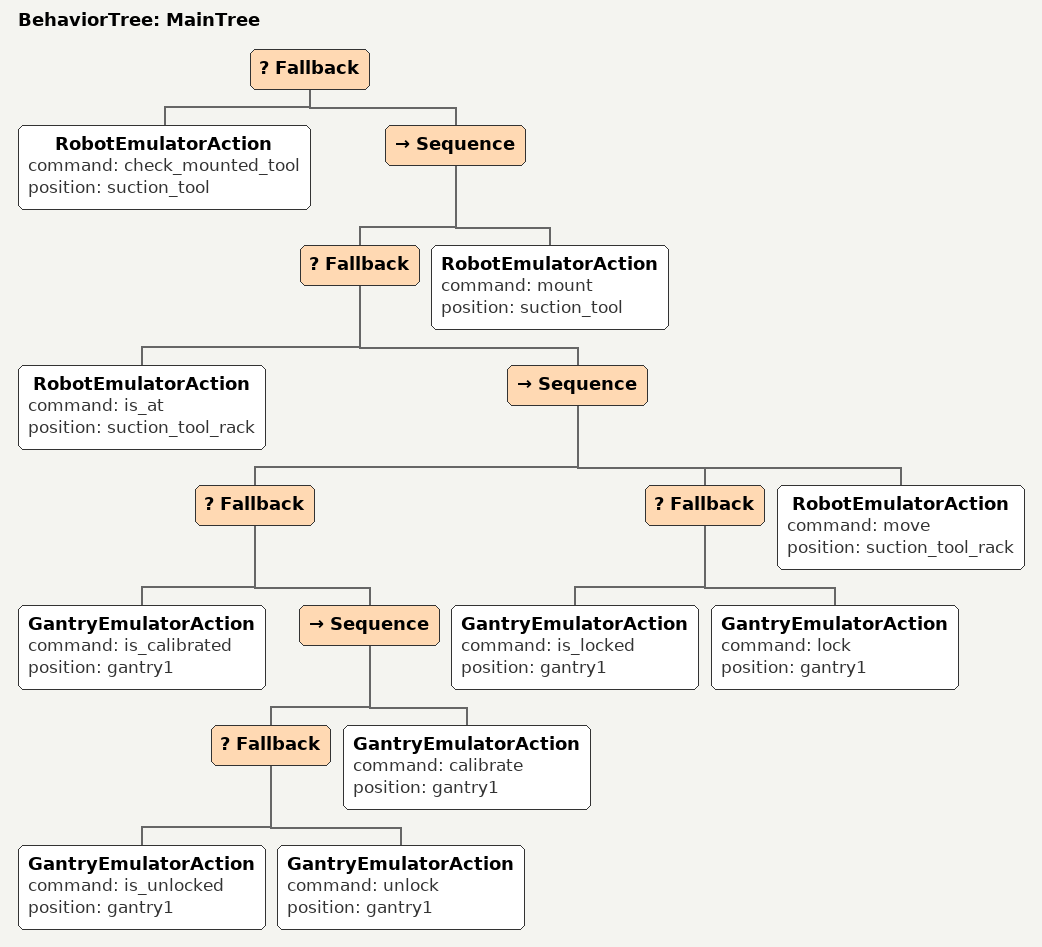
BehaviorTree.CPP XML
<root BTCPP_format="4" main_tree_to_execute="MainTree">
  <BehaviorTree ID="MainTree">
    <Fallback>
      <RobotEmulatorAction
        command="check_mounted_tool"
        position="suction_tool"
      />
      <Sequence>
        <Fallback>
          <RobotEmulatorAction
            command="is_at"
            position="suction_tool_rack"
          />
          <Sequence>
            <Fallback>
              <GantryEmulatorAction
                command="is_calibrated"
                position="gantry1"
              />
              <Sequence>
                <Fallback>
                  <GantryEmulatorAction
                    command="is_unlocked"
                    position="gantry1"
                  />
                  <GantryEmulatorAction
                    command="unlock"
                    position="gantry1"
                  />
                </Fallback>
                <GantryEmulatorAction
                  command="calibrate"
                  position="gantry1"
                />
              </Sequence>
            </Fallback>
            <Fallback>
              <GantryEmulatorAction
                command="is_locked"
                position="gantry1"
              />
              <GantryEmulatorAction
                command="lock"
                position="gantry1"
              />
            </Fallback>
            <RobotEmulatorAction
              command="move"
              position="suction_tool_rack"
            />
          </Sequence>
        </Fallback>
        <RobotEmulatorAction
          command="mount"
          position="suction_tool"
        />
      </Sequence>
    </Fallback>
  </BehaviorTree>
</root>
